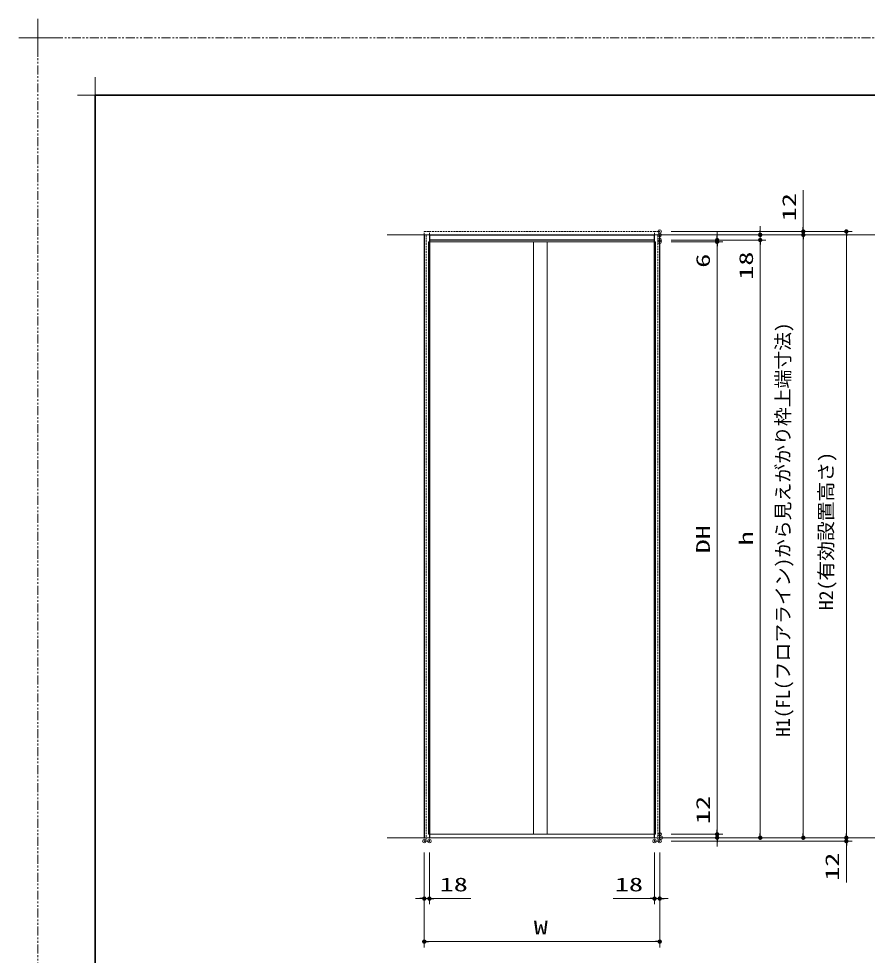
# Model space of a CAD drawing. Units: millimetres, scale not verified. Extents: x -1306 to 1306, y -607 to 607.
# Drawn here: x -1306 to -715, y -45 to 607 of the extents above; entities that cross this region are included whole.
import ezdxf
from ezdxf.enums import TextEntityAlignment as Align

# ---------------------------------------------------------------- set-up
doc = ezdxf.new("R2010")
doc.units = ezdxf.units.MM
doc.header["$LTSCALE"] = 5
doc.header["$PDMODE"] = 32
doc.header["$PDSIZE"] = 2.5
doc.linetypes.add('USER1', pattern=[0.375, 0.25, -0.125])
doc.linetypes.add('USER2', pattern=[2.5, 1.25, -0.25, 0.25, -0.25, 0.25, -0.25])
for name, color, linetype, lineweight in [('0-1_線(水)', 4, 'Continuous', 9), ('0-2_線(白)', 7, 'Continuous', 30), ('0-3_線(黄)', 2, 'Continuous', 15), ('0-4_点線(水)', 4, 'USER1', 9), ('0-5_寸法線', 3, 'Continuous', 13), ('0-6_0', 3, 'Continuous', 25), ('0-7_DEFPOINTS', 7, 'Continuous', 5), ('0-A_陰線', 1, 'USER2', 9), ('0-C_図面枠', 7, 'Continuous', 35), ('0-D_一般', 7, 'Continuous', 5)]:
    doc.layers.add(name, color=color, linetype=linetype, lineweight=lineweight)
doc.styles.add('ＭＳ ゴシック', font='')
doc.styles.get('ＭＳ ゴシック').set_extended_font_data('MS Gothic')

# ---------------------------------------------------------------- blocks, each defined once
blk = doc.blocks.new('_DOT')
at = {"layer": '0-6_0'}
blk.add_line((-2.5, 0), (-5, 0), dxfattribs=at)
for points in [[(0, 0), (-2.5, 0), (-2.48, 0.313)], [(0, 0), (-2.48, -0.313), (-2.5, 0)], [(0, 0), (-2.48, 0.313), (-2.421, 0.622)], [(0, 0), (-2.421, -0.622), (-2.48, -0.313)], [(0, 0), (-2.421, 0.622), (-2.324, 0.92)], [(0, 0), (-2.324, -0.92), (-2.421, -0.622)], [(0, 0), (-2.324, 0.92), (-2.191, 1.204)], [(0, 0), (-2.191, -1.204), (-2.324, -0.92)], [(0, 0), (-2.191, 1.204), (-2.023, 1.469)], [(0, 0), (-2.023, -1.469), (-2.191, -1.204)], [(0, 0), (-2.023, 1.469), (-1.822, 1.711)], [(0, 0), (-1.822, -1.711), (-2.023, -1.469)], [(0, 0), (-1.822, 1.711), (-1.594, 1.926)], [(0, 0), (-1.594, -1.926), (-1.822, -1.711)], [(0, 0), (-1.594, 1.926), (-1.34, 2.111)], [(0, 0), (-1.34, -2.111), (-1.594, -1.926)], [(0, 0), (-1.34, 2.111), (-1.064, 2.262)], [(0, 0), (-1.064, -2.262), (-1.34, -2.111)], [(0, 0), (-1.064, 2.262), (-0.773, 2.378)], [(0, 0), (-0.773, -2.378), (-1.064, -2.262)], [(0, 0), (-0.773, 2.378), (-0.468, 2.456)], [(0, 0), (-0.468, -2.456), (-0.773, -2.378)], [(0, 0), (-0.468, 2.456), (-0.157, 2.495)], [(0, 0), (-0.157, -2.495), (-0.468, -2.456)], [(0, 0), (-0.157, 2.495), (0.157, 2.495)], [(0, 0), (0.157, -2.495), (-0.157, -2.495)], [(0, 0), (0.157, 2.495), (0.468, 2.456)], [(0, 0), (0.468, 2.456), (0.773, 2.378)], [(0, 0), (0.773, 2.378), (1.064, 2.262)], [(0, 0), (1.064, 2.262), (1.34, 2.111)], [(0, 0), (1.34, 2.111), (1.594, 1.926)], [(0, 0), (1.594, 1.926), (1.822, 1.711)], [(0, 0), (1.822, 1.711), (2.023, 1.469)], [(0, 0), (2.023, 1.469), (2.191, 1.204)], [(0, 0), (2.191, 1.204), (2.324, 0.92)], [(0, 0), (2.324, 0.92), (2.421, 0.622)], [(0, 0), (2.421, 0.622), (2.48, 0.313)], [(0, 0), (2.48, 0.313), (2.5, 0)], [(0, 0), (0.468, -2.456), (0.157, -2.495)], [(0, 0), (0.773, -2.378), (0.468, -2.456)], [(0, 0), (1.064, -2.262), (0.773, -2.378)], [(0, 0), (1.34, -2.111), (1.064, -2.262)], [(0, 0), (1.594, -1.926), (1.34, -2.111)], [(0, 0), (1.822, -1.711), (1.594, -1.926)], [(0, 0), (2.023, -1.469), (1.822, -1.711)], [(0, 0), (2.191, -1.204), (2.023, -1.469)], [(0, 0), (2.324, -0.92), (2.191, -1.204)], [(0, 0), (2.421, -0.622), (2.324, -0.92)], [(0, 0), (2.48, -0.313), (2.421, -0.622)], [(0, 0), (2.5, 0), (2.48, -0.313)]]:
    blk.add_solid(points, dxfattribs=at)
blk = doc.blocks.new('グループ-13-1')
at = {"layer": '0-D_一般'}
for p, q in [((62041.6, -14029.5), (62041.6, -13365.5)), ((61709.6, -13697.5), (62373.6, -13697.5))]:
    blk.add_line(p, q, dxfattribs=at)

msp = doc.modelspace()

# ---------------------------------------------------------------- linework, layer by layer
at = {"layer": '0-1_線(水)'}
for p, q in [((-1020.759, 39.054), (-1020.759, 451.854)), ((-1020.759, 39.054), (-1020.759, 451.854)), ((-862.759, 451.854), (-1020.759, 451.854)), ((-862.759, 451.854), (-862.759, 39.054)), ((-1020.759, 39.054), (-862.759, 39.054))]:
    msp.add_line(p, q, dxfattribs=at)
at = {"layer": '0-2_線(白)'}
for p, q in [((-1023.759, 456.654), (-1023.759, 36.654)), ((-1020.159, 456.654), (-1020.159, 36.654)), ((-1020.159, 456.654), (-863.359, 456.654)), ((-863.359, 453.054), (-1020.159, 453.054)), ((-863.359, 36.654), (-863.359, 456.654)), ((-859.759, 36.654), (-859.759, 456.654))]:
    msp.add_line(p, q, dxfattribs=at)
at = {"layer": '0-3_線(黄)'}
for p, q in [((-1049.525, 456.654), (-527.443, 456.654)), ((-1049.525, 36.654), (-510.193, 36.654))]:
    msp.add_line(p, q, dxfattribs=at)
at = {"layer": '0-4_点線(水)'}
for p, q in [((-863.359, 459.054), (-1020.159, 459.054)), ((-1020.159, 456.654), (-1020.159, 459.054)), ((-863.359, 456.654), (-863.359, 459.054)), ((-863.359, 459.054), (-859.759, 459.054)), ((-859.759, 456.654), (-859.759, 459.054)), ((-1022.359, 456.654), (-1022.359, 34.254)), ((-861.159, 456.654), (-861.159, 34.254)), ((-1023.759, 34.254), (-1023.759, 36.654)), ((-1023.759, 34.254), (-1020.159, 34.254)), ((-1020.159, 34.254), (-1020.159, 36.654)), ((-863.359, 34.254), (-863.359, 36.654)), ((-863.359, 34.254), (-859.759, 34.254)), ((-859.759, 34.254), (-859.759, 36.654))]:
    msp.add_line(p, q, dxfattribs=at)
msp.add_lwpolyline([(-1023.759, 456.654), (-1023.759, 459.054), (-1020.159, 459.054)], dxfattribs=at)
at = {"layer": '0-5_寸法線'}
for p, q in [((-759.759, 462.054), (-759.759, 487.816)), ((-851.759, 459.054), (-755.759, 459.054)), ((-851.759, 459.054), (-725.759, 459.054)), ((-819.759, 456.054), (-819.759, 459.054)), ((-789.759, 459.654), (-789.759, 462.654)), ((-759.759, 456.654), (-759.759, 459.054)), ((-947.659, 39.054), (-947.659, 451.854)), ((-938.259, 451.854), (-938.259, 39.054)), ((-851.759, 456.654), (-785.759, 456.654)), ((-851.759, 456.654), (-755.759, 456.654)), ((-851.759, 456.654), (-755.759, 456.654)), ((-851.759, 453.054), (-785.759, 453.054)), ((-851.759, 453.054), (-815.759, 453.054)), ((-851.759, 453.054), (-785.759, 453.054)), ((-851.759, 451.854), (-815.759, 451.854)), ((-851.759, 451.854), (-815.759, 451.854)), ((-819.759, 453.054), (-819.759, 451.854)), ((-789.759, 456.654), (-789.759, 453.054)), ((-759.759, 453.654), (-759.759, 39.654)), ((-759.759, 453.654), (-759.759, 450.654)), ((-729.759, 456.054), (-729.759, 39.654)), ((-819.759, 448.854), (-819.759, 42.054)), ((-819.759, 448.854), (-819.759, 431.664)), ((-789.759, 450.054), (-789.759, 39.654)), ((-789.759, 450.054), (-789.759, 424.292)), ((-819.759, 42.054), (-819.759, 67.816)), ((-729.759, 39.654), (-729.759, 42.654)), ((-851.759, 39.054), (-815.759, 39.054)), ((-851.759, 39.054), (-815.759, 39.054)), ((-851.759, 34.254), (-725.759, 34.254)), ((-850.959, 36.654), (-815.759, 36.654)), ((-850.959, 36.654), (-785.759, 36.654)), ((-850.959, 36.654), (-725.759, 36.654)), ((-850.959, 36.654), (-755.759, 36.654)), ((-850.959, 36.654), (-725.759, 36.654)), ((-819.759, 36.654), (-819.759, 39.054)), ((-819.759, 33.654), (-819.759, 30.654)), ((-729.759, 36.654), (-729.759, 34.254)), ((-1023.759, 26.254), (-1023.759, -39.746)), ((-1023.759, 26.254), (-1023.759, -9.746)), ((-1020.159, 26.254), (-1020.159, -9.746)), ((-863.359, 26.254), (-863.359, -9.746)), ((-859.759, 26.254), (-859.759, -39.746)), ((-859.759, 26.254), (-859.759, -9.746)), ((-729.759, 31.254), (-729.759, 5.492)), ((-1026.759, -5.746), (-1029.759, -5.746)), ((-1023.759, -5.746), (-1020.159, -5.746)), ((-1017.159, -5.746), (-991.397, -5.746)), ((-866.359, -5.746), (-892.121, -5.746)), ((-859.759, -5.746), (-863.359, -5.746)), ((-856.759, -5.746), (-853.759, -5.746)), ((-862.759, -35.746), (-1020.759, -35.746))]:
    msp.add_line(p, q, dxfattribs=at)
at = {"layer": '0-7_DEFPOINTS'}
for p, q in [((-1252.964, 541.55), (-1252.964, 566.45)), ((-1265.414, 554), (-1240.514, 554))]:
    msp.add_line(p, q, dxfattribs=at)
for p in [(-859.759, 459.054), (-859.759, 456.654), (-789.759, 456.654), (-759.759, 459.054), (-859.759, 453.054), (-859.759, 451.854), (-819.759, 453.054), (-859.759, 39.054), (-819.759, 39.054), (-1023.759, 34.254), (-1020.159, 34.254), (-863.359, 34.254), (-859.759, 34.254), (-859.759, 34.254), (-858.959, 36.654), (-858.959, 36.654), (-819.759, 36.654), (-789.759, 36.654), (-759.759, 36.654), (-729.759, 36.654), (-729.759, 34.254), (-1023.759, -5.746), (-859.759, -5.746), (-1023.759, -35.746)]:
    msp.add_point(p, dxfattribs=at)
at = {"layer": '0-A_陰線', "color": 4}
for p in [(387.036, 594), (-1292.964, -594)]:
    msp.add_line(p, (-1292.964, 594), dxfattribs=at)
at = {"layer": '0-C_図面枠'}
msp.add_lwpolyline([(-1252.964, -554), (347.036, -554), (347.036, 554), (-1252.964, 554)], close=True, dxfattribs=at)

# ---------------------------------------------------------------- block references
at = {"layer": '0-5_寸法線', "xscale": 0.6, "yscale": 0.6}
for p, rotation in [((-789.759, 456.654), 270), ((-759.759, 459.054), 270), ((-759.759, 456.654), 90), ((-759.759, 456.654), 90), ((-729.759, 459.054), 90), ((-819.759, 453.054), 270), ((-819.759, 451.854), 90), ((-819.759, 451.854), 90), ((-789.759, 453.054), 90), ((-789.759, 453.054), 90), ((-819.759, 39.054), 270), ((-819.759, 39.054), 270), ((-789.759, 36.654), 270), ((-759.759, 36.654), 270), ((-729.759, 36.654), 270), ((-729.759, 36.654), 270), ((-819.759, 36.654), 90), ((-729.759, 34.254), 90), ((-1020.159, -5.746), 180), ((-859.759, -5.746), 180), ((-1023.759, -35.746), 180)]:
    msp.add_blockref('_DOT', p, dxfattribs=dict(at, rotation=rotation))
for p in [(-1023.759, -5.746), (-863.359, -5.746), (-859.759, -35.746)]:
    msp.add_blockref('_DOT', p, dxfattribs=at)
at = {"layer": '0-A_陰線', "xscale": 0.04, "yscale": 0.04}
msp.add_blockref('グループ-13-1', (-3774.629, 1141.9), dxfattribs=at)

# ---------------------------------------------------------------- texts
at = {"layer": '0-5_寸法線', "style": 'ＭＳ ゴシック'}
for s, height, width, p in [('12', 9.604, 1.5, (-761.908, 466.197)), ('18', 9.604, 1.5, (-791.908, 425.435)), ('6', 9.604, 1.5, (-821.908, 433.759)), ('H2(有効設置高さ)', 9.621, 1.05, (-736.194, 195.188)), ('DH', 9.604, 1.5, (-821.908, 234.816)), ('h', 9.604, 1.5, (-791.908, 240.331)), ('12', 9.604, 1.5, (-821.908, 46.197)), ('12', 9.604, 1.5, (-731.908, 6.635))]:
    msp.add_text(s, height=height, rotation=90, dxfattribs=dict(at, width=width)).set_placement(p, align=Align.BOTTOM_LEFT)
msp.add_text('H1(FL(フロアライン)から見えがかり枠上端寸法)', height=9.621, rotation=90, dxfattribs=at).set_placement((-766.194, 106.988), align=Align.BOTTOM_LEFT)
at = {"layer": '0-5_寸法線', "style": 'ＭＳ ゴシック', "width": 1.5}
for s, p in [('18', (-1013.016, -3.596)), ('18', (-890.978, -3.596)), ('W', (-947.473, -33.596))]:
    msp.add_text(s, height=9.604, dxfattribs=at).set_placement(p, align=Align.BOTTOM_LEFT)

doc.saveas('drawing.dxf')
